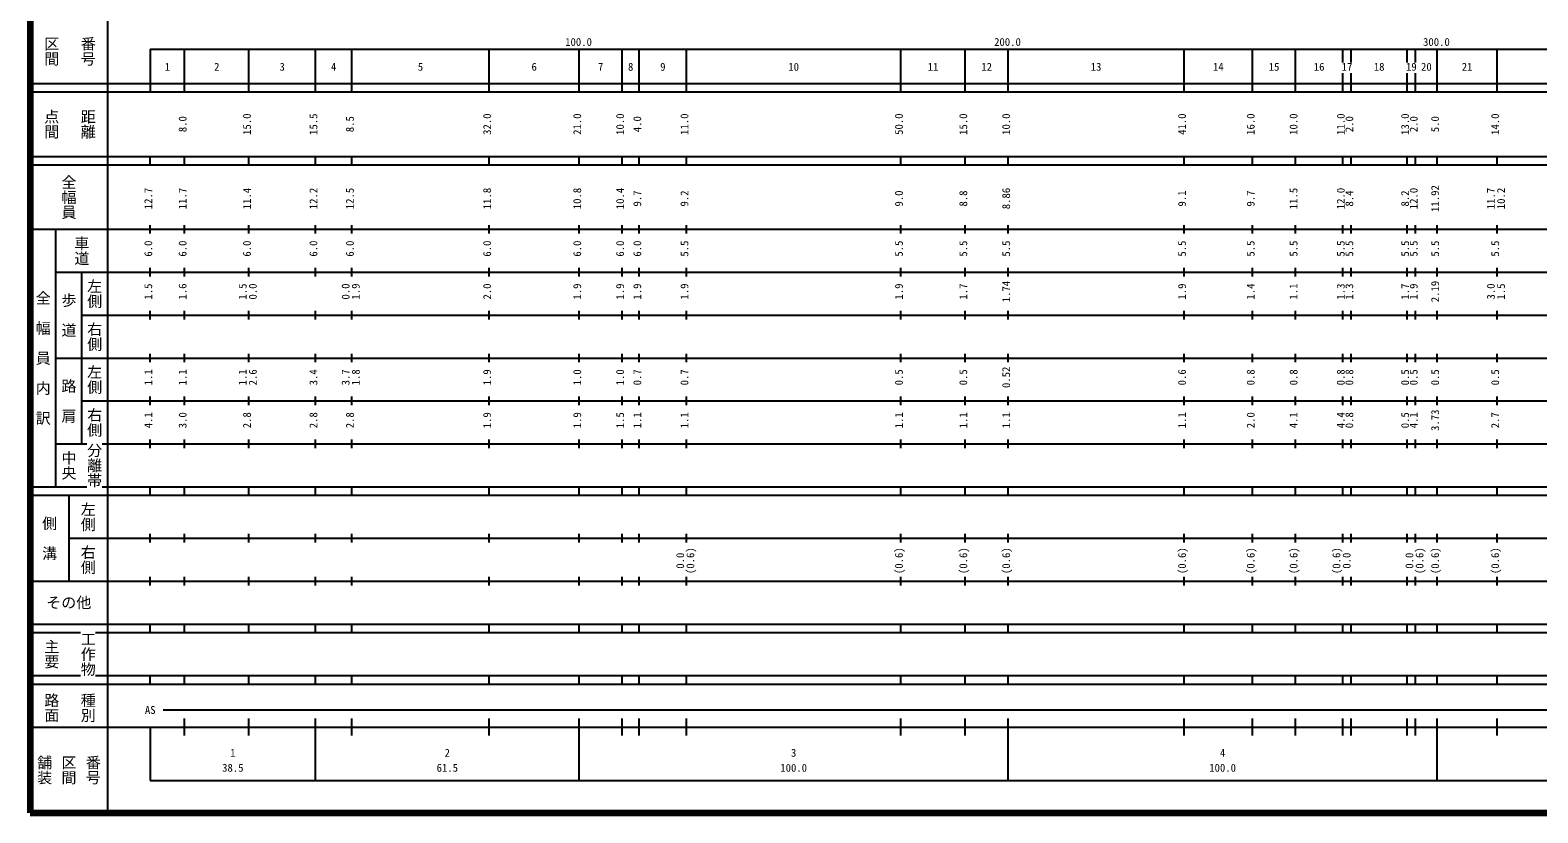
# Model space of a CAD drawing. Units: millimetres on the paper, enlarged 1000 times. Extents: x 65164 to 705164, y -267 to 359733.
# Drawn here: x 65164 to 416654, y -267 to 182142 of the extents above; entities that cross this region are included whole.
import ezdxf
from ezdxf.enums import TextEntityAlignment as Align

# ---------------------------------------------------------------- set-up
doc = ezdxf.new("R2010")
doc.units = ezdxf.units.MM
doc.header["$LTSCALE"] = 1000
doc.layers.add('M-TTL', color=2, linetype='Continuous', lineweight=140)
doc.layers.add('M-TTL-BAND', color=7, linetype='Continuous', lineweight=25)
doc.styles.add('@ＭＳ ゴシック', font='')
doc.styles.add('ＭＳ ゴシック', font='')
doc.styles.get('@ＭＳ ゴシック').set_extended_font_data('@MS Gothic')
doc.styles.get('ＭＳ ゴシック').set_extended_font_data('MS Gothic')

msp = doc.modelspace()

# ---------------------------------------------------------------- linework, layer by layer
at = {"layer": 'M-TTL'}
for p, q in [((65164, 359733), (65164, -267)), ((65164, -267), (705164, -267))]:
    msp.add_line(p, q, dxfattribs=at)
at = {"layer": 'M-TTL-BAND'}
for p, q in [((83164, 349733), (83164, -267)), ((93164, 177733), (604164, 177733)), ((93164, 177733), (93164, 167733)), ((101164, 167733), (101164, 177733)), ((116164, 167733), (116164, 177733)), ((131664, 167733), (131664, 177733)), ((140164, 167733), (140164, 177733)), ((172164, 167733), (172164, 177733)), ((193164, 167733), (193164, 177733)), ((203164, 167733), (203164, 177733)), ((207164, 167733), (207164, 177733)), ((218164, 167733), (218164, 177733)), ((268164, 167733), (268164, 177733)), ((283164, 167733), (283164, 177733)), ((293164, 167733), (293164, 177733)), ((334164, 167733), (334164, 177733)), ((350164, 167733), (350164, 177733)), ((360164, 167733), (360164, 177733)), ((371164, 174638), (371164, 177733)), ((373164, 174638), (373164, 177733)), ((386164, 174638), (386164, 177733)), ((388164, 174638), (388164, 177733)), ((393164, 167733), (393164, 177733)), ((407164, 167733), (407164, 177733)), ((65164, 169733), (604164, 169733)), ((371164, 167733), (371164, 172138)), ((373164, 167733), (373164, 172138)), ((386164, 167733), (386164, 172138)), ((388164, 167733), (388164, 172138)), ((65164, 167733), (604164, 167733)), ((65164, 152733), (604164, 152733)), ((93164, 150733), (93164, 152733)), ((101164, 150733), (101164, 152733)), ((116164, 150733), (116164, 152733)), ((131664, 150733), (131664, 152733)), ((140164, 150733), (140164, 152733)), ((172164, 150733), (172164, 152733)), ((193164, 150733), (193164, 152733)), ((203164, 150733), (203164, 152733)), ((207164, 150733), (207164, 152733)), ((218164, 150733), (218164, 152733)), ((268164, 150733), (268164, 152733)), ((283164, 150733), (283164, 152733)), ((293164, 150733), (293164, 152733)), ((334164, 150733), (334164, 152733)), ((350164, 150733), (350164, 152733)), ((360164, 150733), (360164, 152733)), ((371164, 150733), (371164, 152733)), ((373164, 150733), (373164, 152733)), ((386164, 150733), (386164, 152733)), ((388164, 150733), (388164, 152733)), ((393164, 150733), (393164, 152733)), ((407164, 150733), (407164, 152733)), ((65164, 150733), (604164, 150733)), ((65164, 135733), (604164, 135733)), ((71164, 75733), (71164, 135733)), ((93164, 134733), (93164, 136733)), ((101164, 134733), (101164, 136733)), ((116164, 134733), (116164, 136733)), ((131664, 134733), (131664, 136733)), ((140164, 134733), (140164, 136733)), ((172164, 134733), (172164, 136733)), ((193164, 134733), (193164, 136733)), ((203164, 134733), (203164, 136733)), ((207164, 134733), (207164, 136733)), ((218164, 134733), (218164, 136733)), ((268164, 134733), (268164, 136733)), ((283164, 134733), (283164, 136733)), ((293164, 134733), (293164, 136733)), ((334164, 134733), (334164, 136733)), ((350164, 134733), (350164, 136733)), ((360164, 134733), (360164, 136733)), ((371164, 134733), (371164, 136733)), ((373164, 134733), (373164, 136733)), ((386164, 134733), (386164, 136733)), ((388164, 134733), (388164, 136733)), ((393164, 134733), (393164, 136733)), ((407164, 134733), (407164, 136733)), ((93164, 124733), (93164, 126733)), ((101164, 124733), (101164, 126733)), ((116164, 124733), (116164, 126733)), ((131664, 124733), (131664, 126733)), ((140164, 124733), (140164, 126733)), ((172164, 124733), (172164, 126733)), ((193164, 124733), (193164, 126733)), ((203164, 124733), (203164, 126733)), ((207164, 124733), (207164, 126733)), ((218164, 124733), (218164, 126733)), ((268164, 124733), (268164, 126733)), ((283164, 124733), (283164, 126733)), ((293164, 124733), (293164, 126733)), ((334164, 124733), (334164, 126733)), ((350164, 124733), (350164, 126733)), ((360164, 124733), (360164, 126733)), ((371164, 124733), (371164, 126733)), ((373164, 124733), (373164, 126733)), ((386164, 124733), (386164, 126733)), ((388164, 124733), (388164, 126733)), ((393164, 124733), (393164, 126733)), ((407164, 124733), (407164, 126733)), ((71164, 125733), (604164, 125733)), ((77164, 125733), (77164, 85733)), ((93164, 114733), (93164, 116733)), ((101164, 114733), (101164, 116733)), ((116164, 114733), (116164, 116733)), ((131664, 114733), (131664, 116733)), ((140164, 114733), (140164, 116733)), ((172164, 114733), (172164, 116733)), ((193164, 114733), (193164, 116733)), ((203164, 114733), (203164, 116733)), ((207164, 114733), (207164, 116733)), ((218164, 114733), (218164, 116733)), ((268164, 114733), (268164, 116733)), ((283164, 114733), (283164, 116733)), ((293164, 114733), (293164, 116733)), ((334164, 114733), (334164, 116733)), ((350164, 114733), (350164, 116733)), ((360164, 114733), (360164, 116733)), ((371164, 114733), (371164, 116733)), ((373164, 114733), (373164, 116733)), ((386164, 114733), (386164, 116733)), ((388164, 114733), (388164, 116733)), ((393164, 114733), (393164, 116733)), ((407164, 114733), (407164, 116733)), ((77164, 115733), (604164, 115733)), ((71164, 105733), (604164, 105733)), ((93164, 104733), (93164, 106733)), ((101164, 104733), (101164, 106733)), ((116164, 104733), (116164, 106733)), ((131664, 104733), (131664, 106733)), ((140164, 104733), (140164, 106733)), ((172164, 104733), (172164, 106733)), ((193164, 104733), (193164, 106733)), ((203164, 104733), (203164, 106733)), ((207164, 104733), (207164, 106733)), ((218164, 104733), (218164, 106733)), ((268164, 104733), (268164, 106733)), ((283164, 104733), (283164, 106733)), ((293164, 104733), (293164, 106733)), ((334164, 104733), (334164, 106733)), ((350164, 104733), (350164, 106733)), ((360164, 104733), (360164, 106733)), ((371164, 104733), (371164, 106733)), ((373164, 104733), (373164, 106733)), ((386164, 104733), (386164, 106733)), ((388164, 104733), (388164, 106733)), ((393164, 104733), (393164, 106733)), ((407164, 104733), (407164, 106733)), ((77164, 95733), (604164, 95733)), ((93164, 94733), (93164, 96733)), ((101164, 94733), (101164, 96733)), ((116164, 94733), (116164, 96733)), ((131664, 94733), (131664, 96733)), ((140164, 94733), (140164, 96733)), ((172164, 94733), (172164, 96733)), ((193164, 94733), (193164, 96733)), ((203164, 94733), (203164, 96733)), ((207164, 94733), (207164, 96733)), ((218164, 94733), (218164, 96733)), ((268164, 94733), (268164, 96733)), ((283164, 94733), (283164, 96733)), ((293164, 94733), (293164, 96733)), ((334164, 94733), (334164, 96733)), ((350164, 94733), (350164, 96733)), ((360164, 94733), (360164, 96733)), ((371164, 94733), (371164, 96733)), ((373164, 94733), (373164, 96733)), ((386164, 94733), (386164, 96733)), ((388164, 94733), (388164, 96733)), ((393164, 94733), (393164, 96733)), ((407164, 94733), (407164, 96733)), ((71164, 85733), (78414, 85733)), ((81914, 85733), (604164, 85733)), ((93164, 84733), (93164, 86733)), ((101164, 84733), (101164, 86733)), ((116164, 84733), (116164, 86733)), ((131664, 84733), (131664, 86733)), ((140164, 84733), (140164, 86733)), ((172164, 84733), (172164, 86733)), ((193164, 84733), (193164, 86733)), ((203164, 84733), (203164, 86733)), ((207164, 84733), (207164, 86733)), ((218164, 84733), (218164, 86733)), ((268164, 84733), (268164, 86733)), ((283164, 84733), (283164, 86733)), ((293164, 84733), (293164, 86733)), ((334164, 84733), (334164, 86733)), ((350164, 84733), (350164, 86733)), ((360164, 84733), (360164, 86733)), ((371164, 84733), (371164, 86733)), ((373164, 84733), (373164, 86733)), ((386164, 84733), (386164, 86733)), ((388164, 84733), (388164, 86733)), ((393164, 84733), (393164, 86733)), ((407164, 84733), (407164, 86733)), ((65164, 75733), (78414, 75733)), ((81914, 75733), (604164, 75733)), ((93164, 73733), (93164, 75733)), ((101164, 73733), (101164, 75733)), ((116164, 73733), (116164, 75733)), ((131664, 73733), (131664, 75733)), ((140164, 73733), (140164, 75733)), ((172164, 73733), (172164, 75733)), ((193164, 73733), (193164, 75733)), ((203164, 73733), (203164, 75733)), ((207164, 73733), (207164, 75733)), ((218164, 73733), (218164, 75733)), ((268164, 73733), (268164, 75733)), ((283164, 73733), (283164, 75733)), ((293164, 73733), (293164, 75733)), ((334164, 73733), (334164, 75733)), ((350164, 73733), (350164, 75733)), ((360164, 73733), (360164, 75733)), ((371164, 73733), (371164, 75733)), ((373164, 73733), (373164, 75733)), ((386164, 73733), (386164, 75733)), ((388164, 73733), (388164, 75733)), ((393164, 73733), (393164, 75733)), ((407164, 73733), (407164, 75733)), ((65164, 73733), (604164, 73733)), ((74164, 73733), (74164, 53733)), ((74164, 63733), (604164, 63733)), ((93164, 62733), (93164, 64733)), ((101164, 62733), (101164, 64733)), ((116164, 62733), (116164, 64733)), ((131664, 62733), (131664, 64733)), ((140164, 62733), (140164, 64733)), ((172164, 62733), (172164, 64733)), ((193164, 62733), (193164, 64733)), ((203164, 62733), (203164, 64733)), ((207164, 62733), (207164, 64733)), ((218164, 62733), (218164, 64733)), ((268164, 62733), (268164, 64733)), ((283164, 62733), (283164, 64733)), ((293164, 62733), (293164, 64733)), ((334164, 62733), (334164, 64733)), ((350164, 62733), (350164, 64733)), ((360164, 62733), (360164, 64733)), ((371164, 62733), (371164, 64733)), ((373164, 62733), (373164, 64733)), ((386164, 62733), (386164, 64733)), ((388164, 62733), (388164, 64733)), ((393164, 62733), (393164, 64733)), ((407164, 62733), (407164, 64733)), ((65164, 53733), (604164, 53733)), ((93164, 52733), (93164, 54733)), ((101164, 52733), (101164, 54733)), ((116164, 52733), (116164, 54733)), ((131664, 52733), (131664, 54733)), ((140164, 52733), (140164, 54733)), ((172164, 52733), (172164, 54733)), ((193164, 52733), (193164, 54733)), ((203164, 52733), (203164, 54733)), ((207164, 52733), (207164, 54733)), ((218164, 52733), (218164, 54733)), ((268164, 52733), (268164, 54733)), ((283164, 52733), (283164, 54733)), ((293164, 52733), (293164, 54733)), ((334164, 52733), (334164, 54733)), ((350164, 52733), (350164, 54733)), ((360164, 52733), (360164, 54733)), ((371164, 52733), (371164, 54733)), ((373164, 52733), (373164, 54733)), ((386164, 52733), (386164, 54733)), ((388164, 52733), (388164, 54733)), ((393164, 52733), (393164, 54733)), ((407164, 52733), (407164, 54733)), ((65164, 43733), (604164, 43733)), ((93164, 41733), (93164, 43733)), ((101164, 41733), (101164, 43733)), ((116164, 41733), (116164, 43733)), ((131664, 41733), (131664, 43733)), ((140164, 41733), (140164, 43733)), ((172164, 41733), (172164, 43733)), ((193164, 41733), (193164, 43733)), ((203164, 41733), (203164, 43733)), ((207164, 41733), (207164, 43733)), ((218164, 41733), (218164, 43733)), ((268164, 41733), (268164, 43733)), ((283164, 41733), (283164, 43733)), ((293164, 41733), (293164, 43733)), ((334164, 41733), (334164, 43733)), ((350164, 41733), (350164, 43733)), ((360164, 41733), (360164, 43733)), ((371164, 41733), (371164, 43733)), ((373164, 41733), (373164, 43733)), ((386164, 41733), (386164, 43733)), ((388164, 41733), (388164, 43733)), ((393164, 41733), (393164, 43733)), ((407164, 41733), (407164, 43733)), ((65164, 41733), (76914, 41733)), ((80414, 41733), (604164, 41733)), ((65164, 31733), (76914, 31733)), ((80414, 31733), (604164, 31733)), ((93164, 29733), (93164, 31733)), ((101164, 29733), (101164, 31733)), ((116164, 29733), (116164, 31733)), ((131664, 29733), (131664, 31733)), ((140164, 29733), (140164, 31733)), ((172164, 29733), (172164, 31733)), ((193164, 29733), (193164, 31733)), ((203164, 29733), (203164, 31733)), ((207164, 29733), (207164, 31733)), ((218164, 29733), (218164, 31733)), ((268164, 29733), (268164, 31733)), ((283164, 29733), (283164, 31733)), ((293164, 29733), (293164, 31733)), ((334164, 29733), (334164, 31733)), ((350164, 29733), (350164, 31733)), ((360164, 29733), (360164, 31733)), ((371164, 29733), (371164, 31733)), ((373164, 29733), (373164, 31733)), ((386164, 29733), (386164, 31733)), ((388164, 29733), (388164, 31733)), ((393164, 29733), (393164, 31733)), ((407164, 29733), (407164, 31733)), ((65164, 29733), (604164, 29733)), ((96164, 23733), (523164, 23733)), ((101164, 17733), (101164, 21733)), ((116164, 17733), (116164, 21733)), ((131664, 7233), (131664, 21733)), ((140164, 17733), (140164, 21733)), ((172164, 17733), (172164, 21733)), ((193164, 7233), (193164, 21733)), ((203164, 17733), (203164, 21733)), ((207164, 17733), (207164, 21733)), ((218164, 17733), (218164, 21733)), ((268164, 17733), (268164, 21733)), ((283164, 17733), (283164, 21733)), ((293164, 7233), (293164, 21733)), ((334164, 17733), (334164, 21733)), ((350164, 17733), (350164, 21733)), ((360164, 17733), (360164, 21733)), ((371164, 17733), (371164, 21733)), ((373164, 17733), (373164, 21733)), ((386164, 17733), (386164, 21733)), ((388164, 17733), (388164, 21733)), ((393164, 7233), (393164, 21733)), ((407164, 17733), (407164, 21733)), ((65164, 19733), (604164, 19733)), ((93164, 19733), (93164, 7233)), ((93164, 7233), (604164, 7233))]:
    msp.add_line(p, q, dxfattribs=at)

# ---------------------------------------------------------------- texts
at = {"layer": 'M-TTL-BAND', "style": '@ＭＳ ゴシック'}
for s, p in [('区間', (70164, 177233)), ('番号', (78664, 177233)), ('点間', (70164, 160233)), ('距離', (78664, 160233)), ('全幅員', (74164, 143233)), ('車道', (77164, 130733)), ('左側', (80164, 120733)), ('全\u3000幅\u3000員\u3000内\u3000訳', (68164, 105733)), ('歩\u3000道', (74164, 115733)), ('右側', (80164, 110733)), ('左側', (80164, 100733)), ('路\u3000肩', (74164, 95733)), ('右側', (80164, 90733)), ('分離帯', (80164, 80733)), ('中央', (74164, 80733)), ('左側', (78664, 68733)), ('側\u3000溝', (69664, 63733)), ('右側', (78664, 58733)), ('主要', (70164, 36733)), ('工作物', (78664, 36733)), ('路面', (70164, 24233)), ('種別', (78664, 24233)), ('舗装', (68498, 9733)), ('区間', (74164, 9733)), ('番号', (79831, 9733))]:
    msp.add_text(s, height=2566, rotation=270, dxfattribs=at).set_placement(p, align=Align.MIDDLE_CENTER)
at = {"layer": 'M-TTL-BAND', "style": 'ＭＳ ゴシック'}
for s, p in [('100.0', (193009, 177928)), ('200.0', (293009, 177928)), ('300.0', (393009, 177928)), ('1', (97164, 172138)), ('2', (108664, 172138)), ('3', (123914, 172138)), ('4', (135914, 172138)), ('5', (156164, 172138)), ('6', (182664, 172138)), ('7', (198164, 172138)), ('8', (205164, 172138)), ('9', (212664, 172138)), ('10', (243164, 172138)), ('11', (275664, 172138)), ('12', (288164, 172138)), ('13', (313664, 172138)), ('14', (342164, 172138)), ('15', (355164, 172138)), ('16', (365664, 172138)), ('17', (372164, 172138)), ('18', (379664, 172138)), ('19', (387164, 172138)), ('20', (390664, 172138)), ('21', (400164, 172138)), ('AS', (93164, 22233)), ('1', (112414, 12256)), ('2', (162414, 12256)), ('3', (243164, 12256)), ('4', (343164, 12256)), ('38.5', (112414, 8766)), ('61.5', (162414, 8766)), ('100.0', (243164, 8766)), ('100.0', (343164, 8766))]:
    msp.add_text(s, height=1833, dxfattribs=at).set_placement(p, align=Align.BOTTOM_CENTER)
for s, p in [('8.0', (102164, 160233)), ('15.0', (117164, 160233)), ('15.5', (132664, 160233)), ('8.5', (141164, 160233)), ('32.0', (173164, 160233)), ('21.0', (194164, 160233)), ('10.0', (204164, 160233)), ('4.0', (208164, 160233)), ('11.0', (219164, 160233)), ('50.0', (269164, 160233)), ('15.0', (284164, 160233)), ('10.0', (294164, 160233)), ('41.0', (335164, 160233)), ('16.0', (351164, 160233)), ('10.0', (361164, 160233)), ('11.0', (372164, 160233)), ('2.0', (374164, 160233)), ('13.0', (387164, 160233)), ('2.0', (389164, 160233)), ('5.0', (394164, 160233)), ('14.0', (408164, 160233)), ('12.7', (94164, 142907)), ('11.7', (102164, 142907)), ('11.4', (117164, 142907)), ('12.2', (132664, 142907)), ('12.5', (141164, 142907)), ('11.8', (173164, 142907)), ('10.8', (194164, 142907)), ('10.4', (204164, 142907)), ('9.7', (208164, 142907)), ('9.2', (219164, 142907)), ('9.0', (269164, 142907)), ('8.8', (284164, 142907)), ('8.86', (294164, 142907)), ('9.1', (335164, 142907)), ('9.7', (351164, 142907)), ('11.5', (361164, 142907)), ('12.0', (372164, 142907)), ('8.4', (374164, 142907)), ('8.2', (387164, 142907)), ('12.0', (389164, 142907)), ('11.92', (394164, 142907)), ('11.7', (407164, 142907)), ('10.2', (409534, 142907)), ('6.0', (94164, 131233)), ('6.0', (102164, 131233)), ('6.0', (117164, 131233)), ('6.0', (132664, 131233)), ('6.0', (141164, 131233)), ('6.0', (173164, 131233)), ('6.0', (194164, 131233)), ('6.0', (204164, 131233)), ('6.0', (208164, 131233)), ('5.5', (219164, 131233)), ('5.5', (269164, 131233)), ('5.5', (284164, 131233)), ('5.5', (294164, 131233)), ('5.5', (335164, 131233)), ('5.5', (351164, 131233)), ('5.5', (361164, 131233)), ('5.5', (372164, 131233)), ('5.5', (374164, 131233)), ('5.5', (387164, 131233)), ('5.5', (389164, 131233)), ('5.5', (394164, 131233)), ('5.5', (408164, 131233)), ('1.74', (294164, 121233)), ('2.19', (394164, 121233)), ('1.5', (94164, 121233)), ('1.6', (102164, 121233)), ('1.5', (116164, 121233)), ('0.0', (118534, 121233)), ('0.0', (140164, 121233)), ('1.9', (142534, 121233)), ('2.0', (173164, 121233)), ('1.9', (194164, 121233)), ('1.9', (204164, 121233)), ('1.9', (208164, 121233)), ('1.9', (219164, 121233)), ('1.9', (269164, 121233)), ('1.7', (284164, 121233)), ('1.9', (335164, 121233)), ('1.4', (351164, 121233)), ('1.1', (361164, 121233)), ('1.3', (372164, 121233)), ('1.3', (374164, 121233)), ('1.7', (387164, 121233)), ('1.9', (389164, 121233)), ('3.0', (407164, 121233)), ('1.5', (409534, 121233)), ('1.1', (94164, 101233)), ('1.1', (102164, 101233)), ('1.1', (116164, 101233)), ('2.6', (118534, 101233)), ('3.4', (132664, 101233)), ('3.7', (140164, 101233)), ('1.8', (142534, 101233)), ('1.9', (173164, 101233)), ('1.0', (194164, 101233)), ('1.0', (204164, 101233)), ('0.7', (208164, 101233)), ('0.7', (219164, 101233)), ('0.5', (269164, 101233)), ('0.5', (284164, 101233)), ('0.52', (294164, 101233)), ('0.6', (335164, 101233)), ('0.8', (351164, 101233)), ('0.8', (361164, 101233)), ('0.8', (372164, 101233)), ('0.8', (374164, 101233)), ('0.5', (387164, 101233)), ('0.5', (389164, 101233)), ('0.5', (394164, 101233)), ('0.5', (408164, 101233)), ('4.1', (94164, 91233)), ('3.0', (102164, 91233)), ('2.8', (117164, 91233)), ('2.8', (132664, 91233)), ('2.8', (141164, 91233)), ('1.9', (173164, 91233)), ('1.9', (194164, 91233)), ('1.5', (204164, 91233)), ('1.1', (208164, 91233)), ('1.1', (219164, 91233)), ('1.1', (269164, 91233)), ('1.1', (284164, 91233)), ('1.1', (294164, 91233)), ('1.1', (335164, 91233)), ('2.0', (351164, 91233)), ('4.1', (361164, 91233)), ('4.4', (372164, 91233)), ('0.8', (374164, 91233)), ('0.5', (387164, 91233)), ('4.1', (389164, 91233)), ('3.73', (394164, 91233)), ('2.7', (408164, 91233)), ('0.0', (218164, 58497)), ('(0.6)', (220534, 58497)), ('(0.6)', (269164, 58497)), ('(0.6)', (284164, 58497)), ('(0.6)', (294164, 58497)), ('(0.6)', (335164, 58497)), ('(0.6)', (351164, 58497)), ('(0.6)', (361164, 58497)), ('(0.6)', (371164, 58497)), ('0.0', (373534, 58497)), ('0.0', (388164, 58497)), ('(0.6)', (390534, 58497)), ('(0.6)', (394164, 58497)), ('(0.6)', (408164, 58497))]:
    msp.add_text(s, height=1833, rotation=90, dxfattribs=at).set_placement(p, align=Align.BOTTOM_CENTER)
msp.add_text('その他', height=2566, dxfattribs=at).set_placement((74164, 48733), align=Align.MIDDLE_CENTER)

doc.saveas('drawing.dxf')
